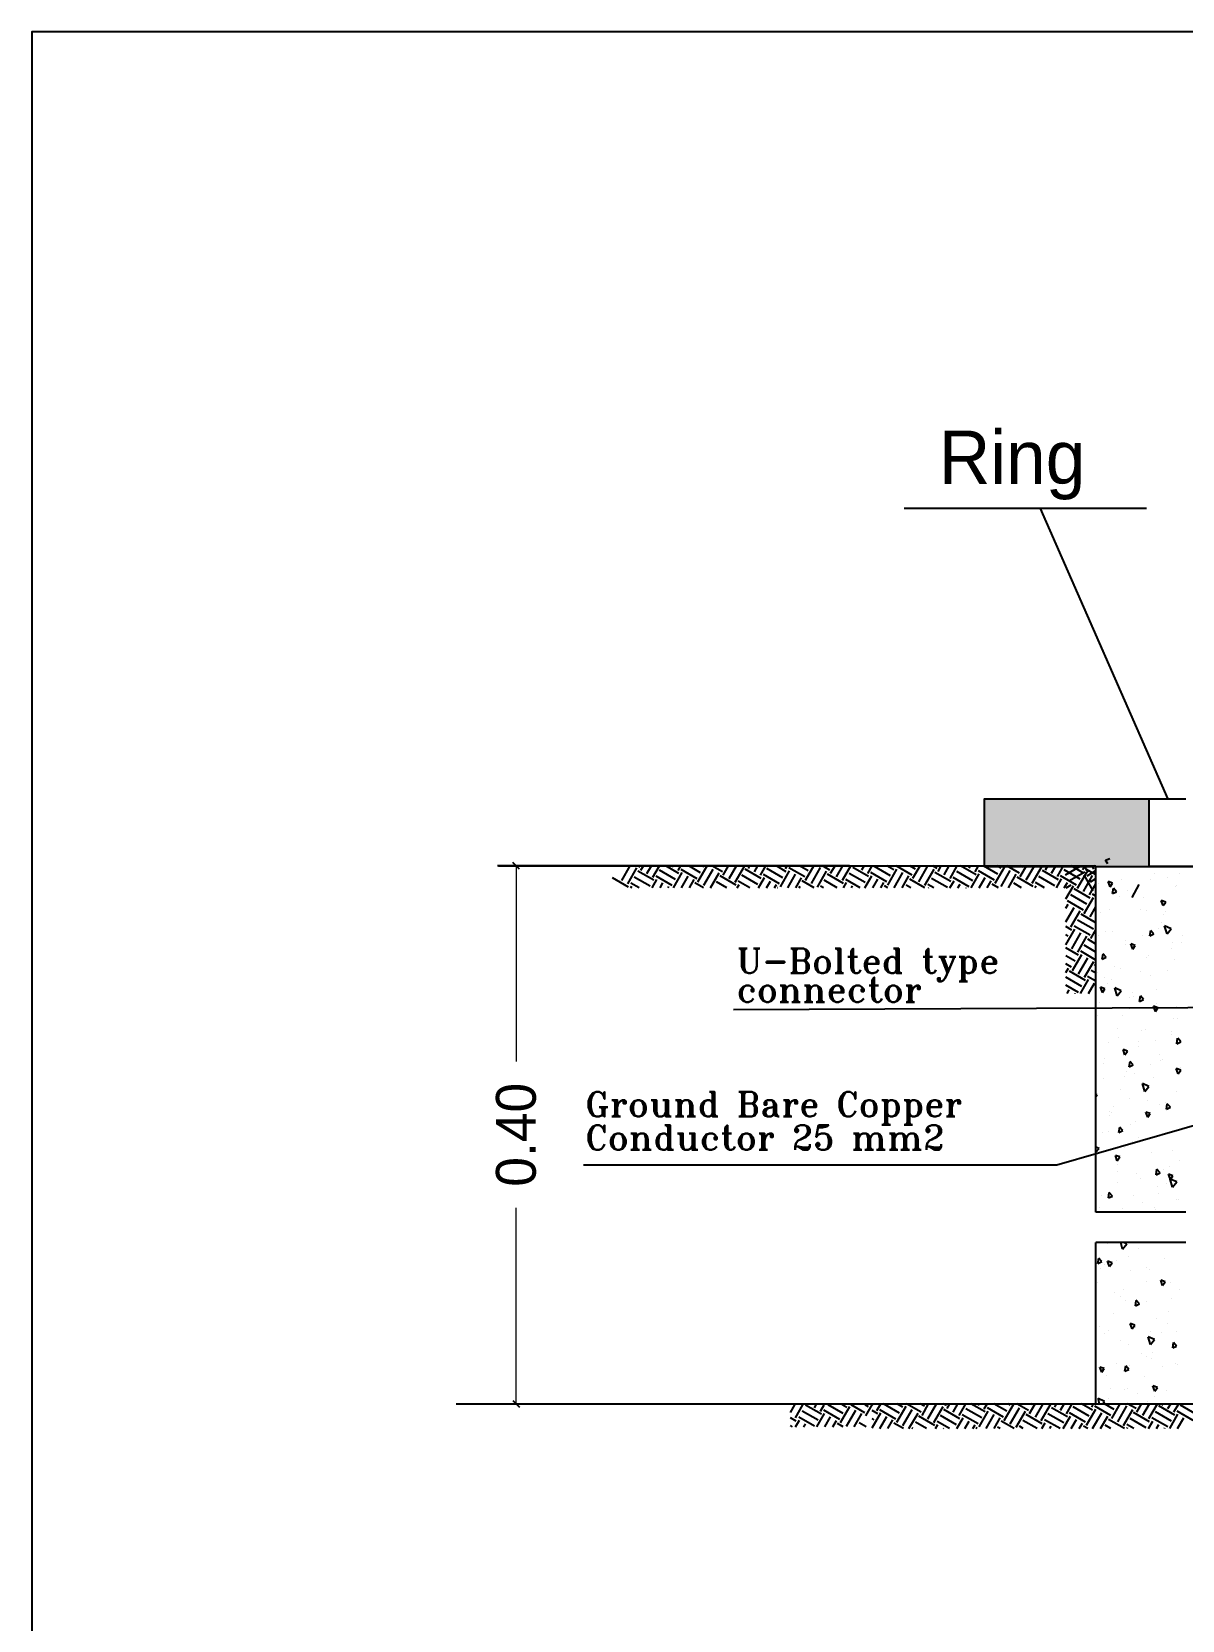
# Model space of a CAD drawing. Extents: x 152089 to 152185, y 180985 to 181226.
# Drawn here: x 152133.67 to 152142.31, y 181114.61 to 181126.55 of the extents above; entities that cross this region are included whole.
import ezdxf

# ---------------------------------------------------------------- set-up
doc = ezdxf.new("R2010")
doc.units = 0
doc.header["$LTSCALE"] = 3
doc.header["$MEASUREMENT"] = 0
doc.header["$PDMODE"] = 2
doc.header["$PDSIZE"] = 0.03
doc.linetypes.add('HIDDEN', pattern=[9.525, 6.35, -3.175])
doc.layers.get('0').update_dxf_attribs({"linetype": 'CONTINUOUS'})
doc.layers.get('DEFPOINTS').update_dxf_attribs({"linetype": 'CONTINUOUS'})
for name, color, linetype in [('1622', 7, 'HIDDEN'), ('DETAILS', 9, 'CONTINUOUS'), ('NAMES', 12, 'CONTINUOUS'), ('NUMBERS', 6, 'CONTINUOUS'), ('POWER', 54, 'CONTINUOUS'), ('TEXTS', 1, 'CONTINUOUS')]:
    doc.layers.add(name, color=color, linetype=linetype)
doc.styles.add('ABED', font='romant.shx')
doc.dimstyles.new('10', dxfattribs={"dimtxt": 0.3, "dimasz": 0.05, "dimexe": 0.18, "dimexo": 0.0625, "dimgap": 0.15, "dimtad": 0, "dimlfac": 0.1, "dimzin": 0, "dimdsep": 46, "dimtxsty": 'Standard', "dimblk": 'OBLIQUE', "dimcen": 0, "dimse1": 1, "dimse2": 1, "dimclrd": 253, "dimclrt": 4, "dimadec": 0, "dimazin": 0, "dimtfac": 1, "dimtix": 1, "dimtofl": 0, "dimtmove": 0, "dimatfit": 0, "dimldrblk": 'OBLIQUE', "dimfxl": 0.18, "dimtolj": 1, "dimtzin": 0, "dimlwd": 13, "dimarcsym": 0})

# ---------------------------------------------------------------- blocks, each defined once
blk = doc.blocks.new('_OBLIQUE')
at = {"color": 0, "linetype": 'ByBlock'}
blk.add_line((-0.5, -0.5), (0.5, 0.5), dxfattribs=at)
blk = doc.blocks.new('*D95')
at = {"layer": '1622', "color": 253, "linetype": 'Continuous', "lineweight": 13, "transparency": 16777216}
for p, q in [((152137.307, 181120.283), (152137.307, 181118.811)), ((152137.307, 181116.239), (152137.307, 181117.711))]:
    blk.add_line(p, q, dxfattribs=at)
at = {"layer": 'DEFPOINTS', "color": 0, "linetype": 'Continuous', "transparency": 16777216}
for p in [(152137.391, 181120.283), (152137.307, 181116.239), (152137.49, 181116.239)]:
    blk.add_point(p, dxfattribs=at)
at = {"layer": '1622', "color": 253, "linetype": 'Continuous', "lineweight": 13, "transparency": 16777216, "xscale": 0.05, "yscale": 0.05, "zscale": 0.05}
for p, rotation in [((152137.307, 181120.283), 90), ((152137.307, 181116.239), 270)]:
    blk.add_blockref('_OBLIQUE', p, dxfattribs=dict(at, rotation=rotation))
at = {"layer": '1622', "color": 4, "linetype": 'Continuous', "transparency": 16777216, "insert": (152137.307, 181118.261), "char_height": 0.3, "attachment_point": 5, "rotation": 90}
blk.add_mtext('\\A1;0.40', dxfattribs=at)

msp = doc.modelspace()

# ---------------------------------------------------------------- hatches: boundary and pattern name
at = {"layer": 'NUMBERS', "linetype": 'ByBlock'}
msp.add_hatch(color=0, dxfattribs=at).paths.add_polyline_path([(152140.825, 181120.784), (152140.825, 181120.279), (152142.066, 181120.279), (152142.066, 181120.784)])

# ---------------------------------------------------------------- linework, layer by layer
at = {"linetype": 'ByBlock'}
for p, q in [((152142.045, 181122.969), (152140.225, 181122.969)), ((152141.246, 181122.969), (152142.207, 181120.784)), ((152140.825, 181120.784), (152140.825, 181120.279))]:
    msp.add_line(p, q, dxfattribs=at)
for points in [[(152144.066, 181119.222), (152138.941, 181119.2)], [(152137.812, 181118.036), (152141.372, 181118.036), (152144.191, 181118.847)]]:
    msp.add_lwpolyline(points, dxfattribs=at)
at = {"layer": '1622', "color": 2, "linetype": 'Continuous'}
msp.add_line((152146.573, 181120.279), (152142.066, 181120.279), dxfattribs=at)
at = {"layer": 'DETAILS', "linetype": 'ByBlock'}
for p, q in [((152139.812, 181120.283), (152137.166, 181120.283)), ((152137.174, 181120.283), (152141.666, 181120.283)), ((152137.391, 181120.283), (152139.812, 181120.283)), ((152141.666, 181117.679), (152141.666, 181120.275)), ((152141.737, 181120.326), (152141.771, 181120.338)), ((152141.756, 181120.299), (152141.737, 181120.326)), ((152141.687, 181120.151), (152141.687, 181120.151)), ((152141.772, 181120.126), (152141.758, 181120.165)), ((152141.791, 181120.153), (152141.758, 181120.165)), ((152141.772, 181120.126), (152141.791, 181120.153)), ((152141.791, 181120.074), (152141.797, 181120.115)), ((152141.821, 181120.088), (152141.797, 181120.115)), ((152141.857, 181120.179), (152141.857, 181120.179)), ((152141.989, 181120.144), (152141.935, 181120.045)), ((152142.074, 181120.177), (152142.074, 181120.177)), ((152142.108, 181120.225), (152142.108, 181120.225)), ((152142.207, 181120.194), (152142.207, 181120.194)), ((152142.264, 181120.127), (152142.264, 181120.127)), ((152142.272, 181120.137), (152142.272, 181120.137)), ((152142.291, 181120.222), (152142.291, 181120.222)), ((152141.791, 181120.074), (152141.821, 181120.088)), ((152141.843, 181120.053), (152141.843, 181120.053)), ((152141.902, 181120.099), (152141.902, 181120.099)), ((152142.021, 181120.048), (152142.021, 181120.048)), ((152142.171, 181119.984), (152142.157, 181120.023)), ((152142.19, 181120.011), (152142.157, 181120.023)), ((152142.171, 181119.984), (152142.19, 181120.011)), ((152142.172, 181120.008), (152142.172, 181120.008)), ((152141.699, 181119.929), (152141.699, 181119.929)), ((152141.769, 181119.957), (152141.769, 181119.957)), ((152142, 181119.955), (152142, 181119.955)), ((152142.049, 181119.944), (152142.049, 181119.944)), ((152142.177, 181119.914), (152142.177, 181119.914)), ((152142.191, 181119.942), (152142.191, 181119.942)), ((152141.688, 181119.762), (152141.688, 181119.762)), ((152141.734, 181119.793), (152141.734, 181119.793)), ((152141.789, 181119.792), (152141.789, 181119.792)), ((152142.013, 181119.758), (152142.013, 181119.758)), ((152142.071, 181119.756), (152142.078, 181119.797)), ((152142.071, 181119.756), (152142.101, 181119.771)), ((152142.101, 181119.771), (152142.078, 181119.797)), ((152142.137, 181119.812), (152142.137, 181119.812)), ((152142.156, 181119.857), (152142.156, 181119.857)), ((152142.2, 181119.771), (152142.182, 181119.831)), ((152142.231, 181119.81), (152142.182, 181119.831)), ((152142.2, 181119.771), (152142.231, 181119.81)), ((152142.313, 181119.758), (152142.313, 181119.758)), ((152141.886, 181119.722), (152141.886, 181119.722)), ((152141.89, 181119.694), (152141.89, 181119.694)), ((152141.891, 181119.694), (152141.891, 181119.694)), ((152141.942, 181119.657), (152141.928, 181119.696)), ((152141.961, 181119.685), (152141.928, 181119.696)), ((152141.942, 181119.657), (152141.961, 181119.685)), ((152142.236, 181119.661), (152142.236, 181119.661)), ((152142.238, 181119.708), (152142.238, 181119.708)), ((152142.307, 181119.706), (152142.307, 181119.706)), ((152141.713, 181119.581), (152141.719, 181119.622)), ((152141.713, 181119.581), (152141.743, 181119.596)), ((152141.743, 181119.596), (152141.719, 181119.622)), ((152141.805, 181119.526), (152141.805, 181119.526)), ((152142.047, 181119.596), (152142.047, 181119.596)), ((152142.064, 181119.607), (152142.064, 181119.607)), ((152142.254, 181119.577), (152142.254, 181119.577)), ((152141.675, 181119.484), (152141.675, 181119.484)), ((152141.731, 181119.444), (152141.731, 181119.444)), ((152141.751, 181119.397), (152141.751, 181119.397)), ((152141.782, 181119.429), (152141.782, 181119.429)), ((152141.854, 181119.508), (152141.854, 181119.508)), ((152142.002, 181119.486), (152142.002, 181119.486)), ((152142.079, 181119.458), (152142.079, 181119.458)), ((152142.203, 181119.498), (152142.203, 181119.498)), ((152141.714, 181119.331), (152141.699, 181119.37)), ((152141.733, 181119.358), (152141.699, 181119.37)), ((152141.714, 181119.331), (152141.733, 181119.358)), ((152141.824, 181119.305), (152141.807, 181119.365)), ((152141.856, 181119.344), (152141.807, 181119.365)), ((152141.824, 181119.305), (152141.856, 181119.344)), ((152141.921, 181119.291), (152141.921, 181119.291)), ((152141.939, 181119.33), (152141.939, 181119.33)), ((152141.95, 181119.299), (152141.95, 181119.299)), ((152141.993, 181119.264), (152142, 181119.305)), ((152141.993, 181119.264), (152142.023, 181119.278)), ((152142.023, 181119.278), (152142, 181119.305)), ((152142.122, 181119.353), (152142.122, 181119.353)), ((152141.674, 181119.159), (152141.674, 181119.159)), ((152141.695, 181119.258), (152141.695, 181119.258)), ((152141.867, 181119.161), (152141.867, 181119.161)), ((152141.92, 181119.208), (152141.92, 181119.208)), ((152142.095, 181119.232), (152142.095, 181119.232)), ((152142.113, 181119.189), (152142.099, 181119.228)), ((152142.132, 181119.216), (152142.099, 181119.228)), ((152142.113, 181119.189), (152142.132, 181119.216)), ((152142.118, 181119.251), (152142.118, 181119.251)), ((152142.27, 181119.223), (152142.27, 181119.223)), ((152141.831, 181119.06), (152141.831, 181119.06)), ((152142.009, 181119.046), (152142.009, 181119.046)), ((152142.037, 181119.055), (152142.037, 181119.055)), ((152142.234, 181119.037), (152142.234, 181119.037)), ((152142.251, 181119.134), (152142.251, 181119.134)), ((152142.282, 181119.132), (152142.282, 181119.132)), ((152141.761, 181118.958), (152141.761, 181118.958)), ((152141.837, 181118.991), (152141.837, 181118.991)), ((152141.984, 181118.926), (152141.984, 181118.926)), ((152141.987, 181118.962), (152141.987, 181118.962)), ((152142.111, 181118.973), (152142.111, 181118.973)), ((152142.235, 181119.015), (152142.235, 181119.015)), ((152142.274, 181118.946), (152142.28, 181118.987)), ((152142.274, 181118.946), (152142.304, 181118.96)), ((152142.304, 181118.96), (152142.281, 181118.987)), ((152141.721, 181118.8), (152141.721, 181118.8)), ((152141.732, 181118.835), (152141.732, 181118.835)), ((152141.884, 181118.862), (152141.87, 181118.901)), ((152141.903, 181118.889), (152141.87, 181118.901)), ((152141.884, 181118.862), (152141.903, 181118.889)), ((152141.915, 181118.771), (152141.922, 181118.812)), ((152141.945, 181118.786), (152141.922, 181118.812)), ((152142.143, 181118.864), (152142.143, 181118.864)), ((152142.154, 181118.82), (152142.154, 181118.82)), ((152142.169, 181118.824), (152142.169, 181118.824)), ((152141.723, 181118.684), (152141.723, 181118.684)), ((152141.878, 181118.702), (152141.878, 181118.702)), ((152141.895, 181118.738), (152141.895, 181118.738)), ((152141.915, 181118.771), (152141.945, 181118.786)), ((152141.953, 181118.723), (152141.953, 181118.723)), ((152142.076, 181118.787), (152142.076, 181118.787)), ((152142.1, 181118.69), (152142.1, 181118.69)), ((152142.284, 181118.72), (152142.269, 181118.759)), ((152142.303, 181118.747), (152142.269, 181118.759)), ((152142.284, 181118.72), (152142.303, 181118.747)), ((152142.3, 181118.766), (152142.3, 181118.766)), ((152142.3, 181118.737), (152142.3, 181118.737)), ((152141.674, 181118.562), (152141.666, 181118.565)), ((152141.666, 181118.55), (152141.674, 181118.562)), ((152141.849, 181118.6), (152141.849, 181118.6)), ((152142.033, 181118.587), (152142.016, 181118.646)), ((152142.064, 181118.625), (152142.016, 181118.646)), ((152142.033, 181118.587), (152142.064, 181118.625)), ((152142.034, 181118.604), (152142.034, 181118.604)), ((152142.27, 181118.584), (152142.27, 181118.584)), ((152141.794, 181118.473), (152141.794, 181118.473)), ((152141.917, 181118.537), (152141.917, 181118.537)), ((152142.055, 181118.517), (152142.055, 181118.517)), ((152142.141, 181118.487), (152142.141, 181118.487)), ((152142.191, 181118.506), (152142.191, 181118.506)), ((152142.196, 181118.453), (152142.202, 181118.494)), ((152142.196, 181118.453), (152142.226, 181118.468)), ((152142.226, 181118.468), (152142.202, 181118.494)), ((152142.217, 181118.455), (152142.217, 181118.455)), ((152141.768, 181118.404), (152141.768, 181118.404)), ((152141.769, 181118.436), (152141.769, 181118.436)), ((152141.781, 181118.43), (152141.781, 181118.43)), ((152141.837, 181118.278), (152141.844, 181118.319)), ((152141.867, 181118.293), (152141.844, 181118.319)), ((152141.926, 181118.338), (152141.926, 181118.338)), ((152141.965, 181118.364), (152141.965, 181118.364)), ((152142.055, 181118.393), (152142.04, 181118.432)), ((152142.074, 181118.42), (152142.04, 181118.432)), ((152142.055, 181118.393), (152142.074, 181118.42)), ((152141.714, 181118.275), (152141.714, 181118.275)), ((152141.758, 181118.287), (152141.758, 181118.287)), ((152141.837, 181118.278), (152141.867, 181118.293)), ((152141.942, 181118.209), (152141.942, 181118.209)), ((152141.983, 181118.237), (152141.983, 181118.237)), ((152142.082, 181118.24), (152142.082, 181118.24)), ((152141.689, 181118.159), (152141.666, 181118.169)), ((152141.666, 181118.13), (152141.689, 181118.159)), ((152141.668, 181118.123), (152141.668, 181118.123)), ((152141.826, 181118.066), (152141.812, 181118.105)), ((152141.845, 181118.094), (152141.812, 181118.105)), ((152141.826, 181118.066), (152141.845, 181118.094)), ((152141.884, 181118.169), (152141.884, 181118.169)), ((152142.082, 181118.129), (152142.082, 181118.129)), ((152142.239, 181118.142), (152142.239, 181118.142)), ((152141.818, 181118.068), (152141.818, 181118.068)), ((152141.824, 181117.987), (152141.824, 181117.987)), ((152141.831, 181118.039), (152141.831, 181118.039)), ((152141.974, 181117.97), (152141.974, 181117.97)), ((152142.118, 181117.961), (152142.124, 181118.002)), ((152142.118, 181117.961), (152142.148, 181117.975)), ((152142.148, 181117.975), (152142.124, 181118.002)), ((152142.174, 181118.002), (152142.174, 181118.002)), ((152142.225, 181117.925), (152142.211, 181117.964)), ((152142.244, 181117.952), (152142.211, 181117.964)), ((152142.217, 181118.024), (152142.217, 181118.024)), ((152142.297, 181118.066), (152142.297, 181118.066)), ((152141.828, 181117.901), (152141.828, 181117.901)), ((152142.001, 181117.933), (152142.001, 181117.933)), ((152142.131, 181117.872), (152142.131, 181117.872)), ((152142.198, 181117.893), (152142.198, 181117.893)), ((152142.241, 181117.868), (152142.224, 181117.928)), ((152142.273, 181117.907), (152142.224, 181117.928)), ((152142.225, 181117.925), (152142.244, 181117.952)), ((152142.241, 181117.868), (152142.273, 181117.907)), ((152141.709, 181117.808), (152141.709, 181117.808)), ((152141.759, 181117.786), (152141.766, 181117.827)), ((152141.759, 181117.786), (152141.789, 181117.8)), ((152141.789, 181117.8), (152141.766, 181117.827)), ((152141.947, 181117.804), (152141.947, 181117.804)), ((152142.015, 181117.752), (152142.015, 181117.752)), ((152142.138, 181117.816), (152142.138, 181117.816)), ((152142.275, 181117.771), (152142.275, 181117.771)), ((152142.287, 181117.774), (152142.287, 181117.774)), ((152142.341, 181117.679), (152141.666, 181117.679)), ((152141.696, 181117.713), (152141.696, 181117.713)), ((152141.865, 181117.71), (152141.865, 181117.71)), ((152142.103, 181117.716), (152142.103, 181117.716)), ((152142.117, 181117.698), (152142.117, 181117.698)), ((152142.341, 181117.451), (152141.666, 181117.451)), ((152141.666, 181116.239), (152141.666, 181117.451)), ((152141.756, 181117.444), (152141.756, 181117.444)), ((152141.866, 181117.402), (152141.852, 181117.451)), ((152141.866, 181117.402), (152141.898, 181117.441)), ((152141.898, 181117.441), (152141.873, 181117.451)), ((152141.989, 181117.409), (152141.989, 181117.409)), ((152141.681, 181117.293), (152141.688, 181117.334)), ((152141.681, 181117.293), (152141.711, 181117.308)), ((152141.711, 181117.308), (152141.688, 181117.334)), ((152141.698, 181117.252), (152141.698, 181117.252)), ((152141.731, 181117.282), (152141.731, 181117.282)), ((152141.768, 181117.271), (152141.753, 181117.31)), ((152141.787, 181117.298), (152141.753, 181117.31)), ((152141.768, 181117.271), (152141.787, 181117.298)), ((152141.821, 181117.316), (152141.821, 181117.316)), ((152141.913, 181117.346), (152141.913, 181117.346)), ((152142.045, 181117.265), (152142.045, 181117.265)), ((152142.069, 181117.248), (152142.069, 181117.248)), ((152142.18, 181117.333), (152142.18, 181117.333)), ((152141.677, 181117.153), (152141.677, 181117.153)), ((152141.928, 181117.242), (152141.928, 181117.242)), ((152142.048, 181117.155), (152142.048, 181117.155)), ((152142.167, 181117.129), (152142.153, 181117.168)), ((152142.186, 181117.156), (152142.153, 181117.168)), ((152142.167, 181117.129), (152142.186, 181117.156)), ((152142.226, 181117.15), (152142.226, 181117.15)), ((152141.805, 181117.076), (152141.805, 181117.076)), ((152141.847, 181117.047), (152141.847, 181117.047)), ((152141.876, 181117.101), (152141.876, 181117.101)), ((152141.887, 181117.015), (152141.887, 181117.015)), ((152141.962, 181116.975), (152141.968, 181117.016)), ((152141.992, 181116.99), (152141.968, 181117.017)), ((152142.045, 181117.007), (152142.045, 181117.007)), ((152142.237, 181117.03), (152142.237, 181117.03)), ((152142.296, 181117.097), (152142.296, 181117.097)), ((152141.794, 181116.917), (152141.794, 181116.917)), ((152141.961, 181116.978), (152141.961, 181116.978)), ((152141.962, 181116.975), (152141.992, 181116.99)), ((152142.208, 181116.934), (152142.208, 181116.934)), ((152141.696, 181116.816), (152141.696, 181116.816)), ((152141.728, 181116.766), (152141.728, 181116.766)), ((152141.762, 181116.793), (152141.762, 181116.793)), ((152141.938, 181116.802), (152141.924, 181116.841)), ((152141.957, 181116.829), (152141.924, 181116.841)), ((152141.934, 181116.848), (152141.934, 181116.848)), ((152141.938, 181116.802), (152141.957, 181116.829)), ((152141.964, 181116.811), (152141.964, 181116.811)), ((152142.078, 181116.78), (152142.078, 181116.78)), ((152142.118, 181116.88), (152142.118, 181116.88)), ((152142.161, 181116.771), (152142.161, 181116.771)), ((152142.201, 181116.844), (152142.201, 181116.844)), ((152142.274, 181116.782), (152142.274, 181116.782)), ((152141.852, 181116.718), (152141.852, 181116.718)), ((152141.91, 181116.682), (152141.91, 181116.682)), ((152142.075, 181116.683), (152142.057, 181116.743)), ((152142.106, 181116.722), (152142.057, 181116.743)), ((152142.075, 181116.683), (152142.106, 181116.722)), ((152142.243, 181116.658), (152142.249, 181116.699)), ((152142.243, 181116.658), (152142.272, 181116.672)), ((152142.272, 181116.672), (152142.249, 181116.699)), ((152141.821, 181116.54), (152141.821, 181116.54)), ((152141.919, 181116.53), (152141.919, 181116.53)), ((152142.008, 181116.62), (152142.008, 181116.62)), ((152142.042, 181116.594), (152142.042, 181116.594)), ((152142.08, 181116.576), (152142.08, 181116.576)), ((152142.094, 181116.626), (152142.094, 181116.626)), ((152142.267, 181116.544), (152142.267, 181116.544)), ((152142.277, 181116.536), (152142.277, 181116.536)), ((152141.709, 181116.475), (152141.695, 181116.514)), ((152141.728, 181116.503), (152141.695, 181116.514)), ((152141.709, 181116.475), (152141.728, 181116.503)), ((152141.744, 181116.452), (152141.744, 181116.452)), ((152141.884, 181116.483), (152141.89, 181116.524)), ((152141.884, 181116.483), (152141.914, 181116.497)), ((152141.914, 181116.497), (152141.89, 181116.524)), ((152142.027, 181116.446), (152142.027, 181116.446)), ((152142.165, 181116.522), (152142.165, 181116.522)), ((152141.775, 181116.356), (152141.775, 181116.356)), ((152141.883, 181116.345), (152141.883, 181116.345)), ((152141.9, 181116.354), (152141.9, 181116.354)), ((152141.981, 181116.319), (152141.981, 181116.319)), ((152142.109, 181116.334), (152142.094, 181116.373)), ((152142.128, 181116.361), (152142.094, 181116.373)), ((152142.108, 181116.294), (152142.108, 181116.294)), ((152142.109, 181116.334), (152142.128, 181116.361)), ((152142.196, 181116.34), (152142.196, 181116.34)), ((152141.693, 181116.239), (152141.682, 181116.277)), ((152141.731, 181116.256), (152141.682, 181116.277)), ((152141.717, 181116.239), (152141.731, 181116.256)), ((152141.76, 181116.281), (152141.76, 181116.281)), ((152142.056, 181116.256), (152142.056, 181116.256))]:
    msp.add_line(p, q, dxfattribs=at)
at = {"layer": 'NUMBERS', "color": 0, "linetype": 'ByBlock'}
for p, q in [((152142.341, 181120.784), (152140.825, 181120.784)), ((152142.066, 181120.279), (152146.573, 181120.279))]:
    msp.add_line(p, q, dxfattribs=at)
msp.add_lwpolyline([(152140.825, 181120.279), (152142.066, 181120.279), (152142.066, 181120.784), (152140.825, 181120.784)], close=True, dxfattribs=at)
at = {"layer": 'POWER', "linetype": 'ByBlock'}
for p, q in [((152138.101, 181120.174), (152138.164, 181120.283)), ((152138.146, 181120.148), (152138.215, 181120.268)), ((152138.341, 181120.175), (152138.221, 181120.244)), ((152138.239, 181120.274), (152138.224, 181120.283)), ((152138.245, 181120.251), (152138.264, 181120.283)), ((152138.29, 181120.225), (152138.324, 181120.283)), ((152138.335, 181120.199), (152138.384, 181120.283)), ((152138.505, 181120.181), (152138.385, 181120.25)), ((152138.531, 181120.226), (152138.432, 181120.283)), ((152138.479, 181120.275), (152138.484, 181120.283)), ((152138.489, 181120.118), (152138.554, 181120.232)), ((152138.524, 181120.249), (152138.544, 181120.283)), ((152138.668, 181120.186), (152138.548, 181120.256)), ((152138.694, 181120.231), (152138.605, 181120.283)), ((152138.674, 181120.163), (152138.744, 181120.283)), ((152138.72, 181120.276), (152138.709, 181120.283)), ((152138.719, 181120.137), (152138.789, 181120.257)), ((152138.769, 181120.118), (152138.834, 181120.231)), ((152138.857, 181120.237), (152138.778, 181120.283)), ((152138.864, 181120.213), (152138.904, 181120.283)), ((152138.883, 181120.282), (152138.882, 181120.283)), ((152138.909, 181120.187), (152138.964, 181120.283)), ((152138.954, 181120.161), (152139.023, 181120.281)), ((152139.149, 181120.189), (152139.029, 181120.258)), ((152139.053, 181120.264), (152139.064, 181120.283)), ((152139.098, 181120.238), (152139.124, 181120.283)), ((152139.143, 181120.212), (152139.184, 181120.283)), ((152139.312, 181120.194), (152139.192, 181120.264)), ((152139.338, 181120.239), (152139.263, 181120.283)), ((152139.293, 181120.126), (152139.362, 181120.246)), ((152139.332, 181120.263), (152139.344, 181120.283)), ((152139.476, 181120.2), (152139.356, 181120.269)), ((152139.502, 181120.245), (152139.436, 181120.283)), ((152139.482, 181120.176), (152139.544, 181120.283)), ((152139.527, 181120.15), (152139.596, 181120.27)), ((152139.572, 181120.124), (152139.641, 181120.244)), ((152139.665, 181120.251), (152139.609, 181120.283)), ((152139.671, 181120.227), (152139.704, 181120.283)), ((152139.716, 181120.201), (152139.763, 181120.283)), ((152139.761, 181120.175), (152139.823, 181120.283)), ((152139.957, 181120.202), (152139.837, 181120.271)), ((152139.861, 181120.278), (152139.863, 181120.283)), ((152139.906, 181120.252), (152139.923, 181120.283)), ((152139.95, 181120.226), (152139.983, 181120.283)), ((152140.094, 181120.163), (152139.974, 181120.232)), ((152140.12, 181120.208), (152140, 181120.277)), ((152140.146, 181120.253), (152140.094, 181120.283)), ((152140.1, 181120.139), (152140.17, 181120.259)), ((152140.14, 181120.276), (152140.143, 181120.283)), ((152140.148, 181120.118), (152140.215, 181120.233)), ((152140.283, 181120.214), (152140.163, 181120.283)), ((152140.309, 181120.259), (152140.267, 181120.283)), ((152140.29, 181120.19), (152140.343, 181120.283)), ((152140.335, 181120.164), (152140.403, 181120.283)), ((152140.38, 181120.138), (152140.449, 181120.258)), ((152140.473, 181120.264), (152140.44, 181120.283)), ((152140.575, 181120.165), (152140.455, 181120.234)), ((152140.479, 181120.241), (152140.503, 181120.283)), ((152140.524, 181120.215), (152140.563, 181120.283)), ((152140.569, 181120.189), (152140.623, 181120.283)), ((152140.739, 181120.171), (152140.619, 181120.24)), ((152140.765, 181120.216), (152140.648, 181120.283)), ((152140.713, 181120.265), (152140.723, 181120.283)), ((152140.758, 181120.239), (152140.783, 181120.283)), ((152140.902, 181120.176), (152140.782, 181120.246)), ((152140.928, 181120.221), (152140.821, 181120.283)), ((152140.908, 181120.153), (152140.977, 181120.273)), ((152140.954, 181120.266), (152140.925, 181120.283)), ((152140.953, 181120.127), (152141.022, 181120.247)), ((152141.091, 181120.227), (152140.995, 181120.283)), ((152141.097, 181120.203), (152141.143, 181120.283)), ((152141.117, 181120.272), (152141.098, 181120.283)), ((152141.142, 181120.178), (152141.203, 181120.283)), ((152141.187, 181120.152), (152141.257, 181120.272)), ((152141.383, 181120.179), (152141.263, 181120.248)), ((152141.28, 181120.278), (152141.272, 181120.283)), ((152141.287, 181120.254), (152141.303, 181120.283)), ((152141.332, 181120.228), (152141.363, 181120.283)), ((152141.377, 181120.202), (152141.423, 181120.283)), ((152141.546, 181120.184), (152141.426, 181120.254)), ((152141.436, 181120.215), (152141.553, 181120.283)), ((152141.462, 181120.17), (152141.582, 181120.239)), ((152141.572, 181120.229), (152141.479, 181120.283)), ((152141.521, 181120.279), (152141.523, 181120.283)), ((152141.527, 181120.116), (152141.596, 181120.236)), ((152141.566, 181120.253), (152141.583, 181120.283)), ((152141.606, 181120.233), (152141.577, 181120.283)), ((152141.666, 181120.215), (152141.59, 181120.259)), ((152141.599, 181120.209), (152141.666, 181120.248)), ((152141.65, 181120.259), (152141.637, 181120.283)), ((152141.666, 181120.275), (152141.653, 181120.283)), ((152138.152, 181120.124), (152138.032, 181120.194)), ((152138.232, 181120.118), (152138.169, 181120.154)), ((152138.169, 181120.118), (152138.176, 181120.131)), ((152138.315, 181120.13), (152138.195, 181120.199)), ((152138.329, 181120.118), (152138.365, 181120.181)), ((152138.479, 181120.136), (152138.359, 181120.205)), ((152138.389, 181120.118), (152138.41, 181120.155)), ((152138.449, 181120.118), (152138.455, 181120.129)), ((152138.549, 181120.118), (152138.599, 181120.206)), ((152138.609, 181120.118), (152138.644, 181120.18)), ((152138.716, 181120.118), (152138.651, 181120.156)), ((152138.89, 181120.118), (152138.814, 181120.162)), ((152138.96, 181120.138), (152138.84, 181120.207)), ((152138.969, 181120.118), (152138.984, 181120.144)), ((152139.063, 181120.118), (152138.977, 181120.168)), ((152139.123, 181120.144), (152139.003, 181120.213)), ((152139.129, 181120.118), (152139.173, 181120.195)), ((152139.286, 181120.149), (152139.166, 181120.219)), ((152139.189, 181120.118), (152139.218, 181120.169)), ((152139.249, 181120.118), (152139.263, 181120.143)), ((152139.271, 181120.118), (152139.269, 181120.119)), ((152139.349, 181120.118), (152139.407, 181120.22)), ((152139.409, 181120.118), (152139.452, 181120.194)), ((152139.444, 181120.118), (152139.432, 181120.125)), ((152139.548, 181120.118), (152139.458, 181120.17)), ((152139.617, 181120.118), (152139.596, 181120.131)), ((152139.721, 181120.118), (152139.622, 181120.176)), ((152139.768, 181120.151), (152139.648, 181120.221)), ((152139.769, 181120.118), (152139.791, 181120.158)), ((152139.894, 181120.118), (152139.785, 181120.181)), ((152139.931, 181120.157), (152139.811, 181120.226)), ((152139.829, 181120.118), (152139.836, 181120.132)), ((152139.928, 181120.118), (152139.98, 181120.208)), ((152139.988, 181120.118), (152140.025, 181120.182)), ((152140.048, 181120.118), (152140.07, 181120.157)), ((152140.102, 181120.118), (152140.077, 181120.133)), ((152140.208, 181120.118), (152140.26, 181120.207)), ((152140.275, 181120.118), (152140.24, 181120.139)), ((152140.379, 181120.118), (152140.266, 181120.184)), ((152140.448, 181120.118), (152140.403, 181120.144)), ((152140.408, 181120.118), (152140.41, 181120.121)), ((152140.549, 181120.12), (152140.429, 181120.189)), ((152140.568, 181120.118), (152140.599, 181120.171)), ((152140.713, 181120.126), (152140.593, 181120.195)), ((152140.628, 181120.118), (152140.644, 181120.145)), ((152140.688, 181120.118), (152140.689, 181120.119)), ((152140.728, 181120.118), (152140.788, 181120.222)), ((152140.788, 181120.118), (152140.833, 181120.196)), ((152140.848, 181120.118), (152140.878, 181120.17)), ((152140.933, 181120.118), (152140.885, 181120.146)), ((152141.008, 181120.118), (152141.067, 181120.221)), ((152141.106, 181120.118), (152141.048, 181120.152)), ((152141.194, 181120.128), (152141.074, 181120.197)), ((152141.208, 181120.118), (152141.217, 181120.134)), ((152141.279, 181120.118), (152141.211, 181120.158)), ((152141.357, 181120.134), (152141.237, 181120.203)), ((152141.368, 181120.118), (152141.407, 181120.185)), ((152141.52, 181120.139), (152141.4, 181120.209)), ((152141.428, 181120.118), (152141.452, 181120.159)), ((152141.44, 181120.034), (152141.497, 181120.133)), ((152141.442, 181120.118), (152141.479, 181120.14)), ((152141.623, 181120.04), (152141.503, 181120.109)), ((152141.572, 181120.09), (152141.641, 181120.21)), ((152141.645, 181120.096), (152141.576, 181120.216)), ((152141.617, 181120.064), (152141.666, 181120.149)), ((152141.625, 181120.164), (152141.666, 181120.188)), ((152141.44, 181119.965), (152141.457, 181119.996)), ((152141.571, 181119.95), (152141.451, 181120.019)), ((152141.597, 181119.995), (152141.477, 181120.064)), ((152141.577, 181119.926), (152141.647, 181120.046)), ((152141.666, 181120.055), (152141.64, 181120.07)), ((152141.44, 181119.861), (152141.502, 181119.97)), ((152141.478, 181119.824), (152141.547, 181119.944)), ((152141.648, 181119.806), (152141.528, 181119.875)), ((152141.666, 181119.855), (152141.554, 181119.92)), ((152141.622, 181119.9), (152141.666, 181119.976)), ((152141.484, 181119.8), (152141.44, 181119.826)), ((152141.44, 181119.688), (152141.508, 181119.806)), ((152141.458, 181119.755), (152141.44, 181119.766)), ((152141.484, 181119.66), (152141.553, 181119.78)), ((152141.622, 181119.761), (152141.502, 181119.83)), ((152141.529, 181119.634), (152141.598, 181119.754)), ((152141.628, 181119.737), (152141.666, 181119.803)), ((152141.535, 181119.611), (152141.44, 181119.666)), ((152141.666, 181119.575), (152141.552, 181119.641)), ((152141.666, 181119.635), (152141.578, 181119.686)), ((152141.666, 181119.695), (152141.604, 181119.731)), ((152141.509, 181119.566), (152141.44, 181119.606)), ((152141.483, 181119.521), (152141.44, 181119.546)), ((152141.44, 181119.48), (152141.46, 181119.515)), ((152141.49, 181119.497), (152141.559, 181119.617)), ((152141.535, 181119.471), (152141.604, 181119.591)), ((152141.579, 181119.445), (152141.649, 181119.565)), ((152141.666, 181119.535), (152141.655, 181119.542)), ((152141.56, 181119.377), (152141.44, 181119.446)), ((152141.586, 181119.422), (152141.466, 181119.491)), ((152141.549, 181119.324), (152141.609, 181119.428)), ((152141.666, 181119.415), (152141.603, 181119.452)), ((152141.609, 181119.324), (152141.654, 181119.402)), ((152141.666, 181119.475), (152141.629, 181119.497)), ((152141.534, 181119.332), (152141.44, 181119.386)), ((152141.449, 181119.324), (152141.465, 181119.351)), ((152141.509, 181119.324), (152141.51, 181119.325)), ((152136.857, 181116.239), (152148.216, 181116.239)), ((152139.37, 181116.172), (152139.403, 181116.23)), ((152139.407, 181116.132), (152139.463, 181116.23)), ((152139.577, 181116.115), (152139.457, 181116.184)), ((152139.602, 181116.16), (152139.483, 181116.229)), ((152139.551, 181116.209), (152139.563, 181116.23)), ((152139.596, 181116.183), (152139.623, 181116.23)), ((152139.74, 181116.12), (152139.62, 181116.19)), ((152139.766, 181116.165), (152139.653, 181116.23)), ((152139.746, 181116.097), (152139.815, 181116.217)), ((152139.792, 181116.21), (152139.757, 181116.23)), ((152139.791, 181116.071), (152139.86, 181116.191)), ((152139.929, 181116.171), (152139.826, 181116.23)), ((152139.955, 181116.216), (152139.93, 181116.23)), ((152139.935, 181116.147), (152139.983, 181116.23)), ((152139.983, 181116.23), (152139.988, 181116.239)), ((152140.025, 181116.164), (152139.983, 181116.188)), ((152139.983, 181116.057), (152140.048, 181116.17)), ((152140.018, 181116.187), (152140.048, 181116.239)), ((152140.162, 181116.124), (152140.042, 181116.194)), ((152140.188, 181116.169), (152140.068, 181116.239)), ((152140.168, 181116.101), (152140.238, 181116.221)), ((152140.214, 181116.214), (152140.172, 181116.239)), ((152140.208, 181116.238), (152140.208, 181116.239)), ((152140.213, 181116.075), (152140.283, 181116.195)), ((152140.351, 181116.175), (152140.241, 181116.239)), ((152140.26, 181116.052), (152140.328, 181116.169)), ((152140.377, 181116.22), (152140.345, 181116.239)), ((152140.358, 181116.151), (152140.408, 181116.239)), ((152140.403, 181116.125), (152140.468, 181116.239)), ((152140.448, 181116.099), (152140.517, 181116.219)), ((152140.541, 181116.226), (152140.518, 181116.239)), ((152140.643, 181116.126), (152140.523, 181116.196)), ((152140.547, 181116.202), (152140.568, 181116.239)), ((152140.592, 181116.176), (152140.628, 181116.239)), ((152140.637, 181116.15), (152140.688, 181116.239)), ((152140.807, 181116.132), (152140.687, 181116.201)), ((152140.832, 181116.177), (152140.726, 181116.239)), ((152140.781, 181116.227), (152140.788, 181116.239)), ((152140.787, 181116.064), (152140.856, 181116.184)), ((152140.826, 181116.201), (152140.848, 181116.239)), ((152140.97, 181116.138), (152140.85, 181116.207)), ((152140.996, 181116.183), (152140.899, 181116.239)), ((152140.976, 181116.114), (152141.045, 181116.234)), ((152141.022, 181116.228), (152141.003, 181116.239)), ((152141.021, 181116.088), (152141.09, 181116.208)), ((152141.066, 181116.062), (152141.135, 181116.182)), ((152141.159, 181116.189), (152141.072, 181116.239)), ((152141.165, 181116.165), (152141.208, 181116.239)), ((152141.185, 181116.234), (152141.176, 181116.239)), ((152141.21, 181116.139), (152141.268, 181116.239)), ((152141.255, 181116.113), (152141.325, 181116.233)), ((152141.451, 181116.14), (152141.331, 181116.209)), ((152141.355, 181116.216), (152141.368, 181116.239)), ((152141.4, 181116.19), (152141.428, 181116.239)), ((152141.445, 181116.164), (152141.488, 181116.239)), ((152141.588, 181116.101), (152141.468, 181116.17)), ((152141.614, 181116.146), (152141.494, 181116.215)), ((152141.64, 181116.191), (152141.557, 181116.239)), ((152141.595, 181116.077), (152141.664, 181116.197)), ((152141.634, 181116.214), (152141.648, 181116.239)), ((152141.64, 181116.052), (152141.709, 181116.171)), ((152141.777, 181116.151), (152141.658, 181116.221)), ((152141.803, 181116.196), (152141.73, 181116.239)), ((152141.784, 181116.128), (152141.848, 181116.239)), ((152141.829, 181116.102), (152141.898, 181116.222)), ((152141.874, 181116.076), (152141.943, 181116.196)), ((152141.967, 181116.202), (152141.904, 181116.239)), ((152142.069, 181116.103), (152141.949, 181116.172)), ((152141.973, 181116.179), (152142.008, 181116.239)), ((152142.018, 181116.153), (152142.068, 181116.239)), ((152142.063, 181116.127), (152142.128, 181116.239)), ((152142.233, 181116.109), (152142.113, 181116.178)), ((152142.259, 181116.154), (152142.139, 181116.223)), ((152142.162, 181116.229), (152142.168, 181116.239)), ((152142.207, 181116.203), (152142.228, 181116.239)), ((152142.252, 181116.177), (152142.288, 181116.239)), ((152142.396, 181116.114), (152142.276, 181116.184)), ((152142.422, 181116.159), (152142.302, 181116.229)), ((152139.413, 181116.109), (152139.37, 181116.134)), ((152139.384, 181116.066), (152139.37, 181116.074)), ((152139.408, 181116.066), (152139.437, 181116.115)), ((152139.551, 181116.07), (152139.431, 181116.139)), ((152139.468, 181116.066), (152139.482, 181116.089)), ((152139.568, 181116.066), (152139.626, 181116.166)), ((152139.628, 181116.066), (152139.671, 181116.14)), ((152139.688, 181116.066), (152139.716, 181116.114)), ((152139.765, 181116.066), (152139.722, 181116.09)), ((152139.848, 181116.066), (152139.905, 181116.165)), ((152139.938, 181116.066), (152139.886, 181116.096)), ((152139.999, 181116.119), (152139.983, 181116.128)), ((152140.04, 181116.052), (152140.093, 181116.144)), ((152140.1, 181116.052), (152140.138, 181116.118)), ((152140.219, 181116.052), (152140.145, 181116.094)), ((152140.288, 181116.052), (152140.282, 181116.055)), ((152140.392, 181116.052), (152140.308, 181116.1)), ((152140.454, 181116.076), (152140.334, 181116.145)), ((152140.46, 181116.052), (152140.478, 181116.082)), ((152140.565, 181116.052), (152140.471, 181116.106)), ((152140.617, 181116.081), (152140.497, 181116.151)), ((152140.52, 181116.052), (152140.523, 181116.056)), ((152140.62, 181116.052), (152140.667, 181116.133)), ((152140.781, 181116.087), (152140.661, 181116.156)), ((152140.68, 181116.052), (152140.712, 181116.107)), ((152140.74, 181116.052), (152140.757, 181116.081)), ((152140.773, 181116.052), (152140.763, 181116.057)), ((152140.84, 181116.052), (152140.901, 181116.158)), ((152140.9, 181116.052), (152140.946, 181116.132)), ((152140.946, 181116.052), (152140.926, 181116.063)), ((152141.05, 181116.052), (152140.952, 181116.108)), ((152141.119, 181116.052), (152141.09, 181116.069)), ((152141.223, 181116.052), (152141.116, 181116.114)), ((152141.262, 181116.089), (152141.142, 181116.159)), ((152141.26, 181116.052), (152141.285, 181116.096)), ((152141.396, 181116.052), (152141.279, 181116.119)), ((152141.425, 181116.095), (152141.305, 181116.164)), ((152141.32, 181116.052), (152141.33, 181116.07)), ((152141.42, 181116.052), (152141.475, 181116.146)), ((152141.48, 181116.052), (152141.52, 181116.12)), ((152141.54, 181116.052), (152141.565, 181116.094)), ((152141.604, 181116.052), (152141.571, 181116.071)), ((152141.7, 181116.052), (152141.754, 181116.145)), ((152141.777, 181116.052), (152141.734, 181116.077)), ((152141.88, 181116.052), (152141.76, 181116.121)), ((152141.95, 181116.052), (152141.897, 181116.082)), ((152141.9, 181116.052), (152141.904, 181116.059)), ((152142.043, 181116.058), (152141.923, 181116.127)), ((152142.06, 181116.052), (152142.093, 181116.109)), ((152142.207, 181116.064), (152142.087, 181116.133)), ((152142.12, 181116.052), (152142.138, 181116.083)), ((152142.18, 181116.052), (152142.183, 181116.057)), ((152142.22, 181116.052), (152142.282, 181116.16)), ((152142.28, 181116.052), (152142.327, 181116.134))]:
    msp.add_line(p, q, dxfattribs=at)
at = {"layer": 'TEXTS'}
msp.add_lwpolyline([(152133.666, 181107.598), (152156.464, 181107.598), (152156.464, 181126.554), (152133.666, 181126.554)], close=True, dxfattribs=at)

# ---------------------------------------------------------------- texts
at = {"layer": 'NAMES', "color": 7, "linetype": 'ByBlock'}
msp.add_text('Ring', height=0.4005, dxfattribs=at).set_placement((152140.485, 181123.155))
at = {"layer": 'POWER', "linetype": 'ByBlock', "style": 'ABED'}
for s, height, p in [('U-Bolted type', 0.18573, (152138.965, 181119.475)), ('connector', 0.1857, (152138.965, 181119.259)), ('Ground Bare Copper', 0.18573, (152137.828, 181118.398)), ('Conductor 25 mm2', 0.18573, (152137.828, 181118.147))]:
    msp.add_text(s, height=height, dxfattribs=at).set_placement(p)

# ---------------------------------------------------------------- dimensions: what is measured, and where the dimension line sits
at = {"layer": '1622', "color": 2, "linetype": 'Continuous'}
dim = msp.add_linear_dim(base=(152137.307, 181116.239), p1=(152137.391, 181120.283), p2=(152137.49, 181116.239), angle=90, dimstyle='10', dxfattribs=at)
dim.commit()
dim.dimension.update_dxf_attribs({"geometry": '*D95', "text_midpoint": (152137.307, 181118.261)})

doc.saveas('drawing.dxf')
